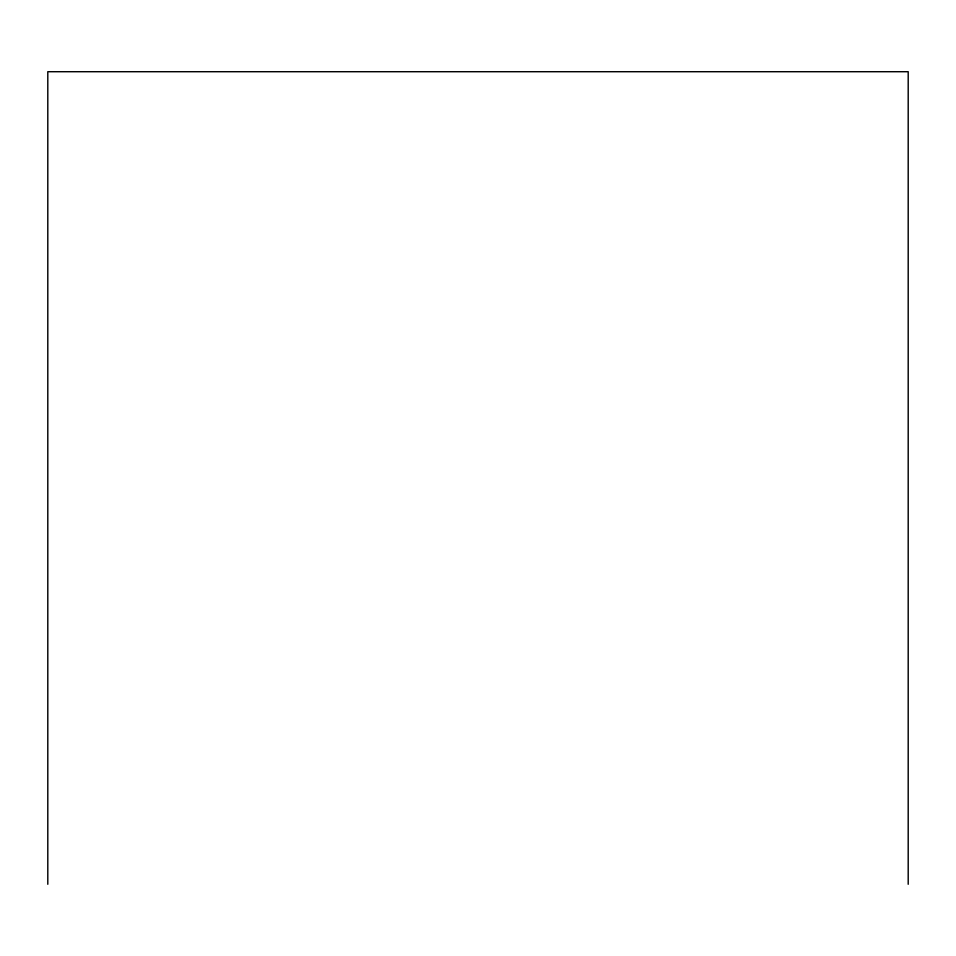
<?xml version="1.0" encoding="UTF-8"?>
<svg xmlns="http://www.w3.org/2000/svg" width="956" height="956" viewBox="0 0 956 956"><rect width="100%" height="100%" fill="white"/><g stroke="black" fill="none" stroke-linecap="round" stroke-linejoin="round"><path stroke-width="1.43" d="M908.2 884.288L908.2 71.712L47.8 71.712L47.8 884.288"/></g></svg>
